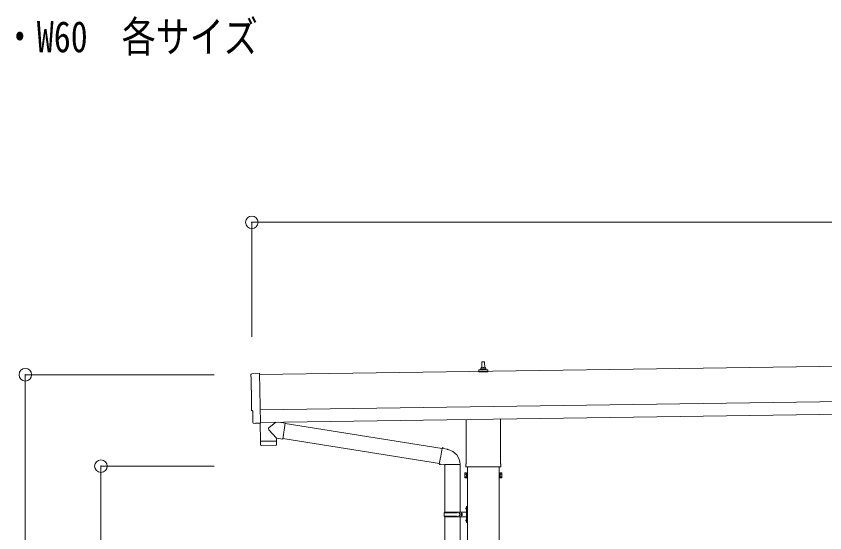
# Model space of a CAD drawing. Units: millimetres, scale not verified. Extents: x -13976 to 14131, y -9754 to 9646.
# Drawn here: x -2210 to 998, y -2865 to -814 of the extents above; entities that cross this region are included whole.
import ezdxf
from ezdxf.enums import TextEntityAlignment as Align

# ---------------------------------------------------------------- set-up
doc = ezdxf.new("R2010")
doc.units = ezdxf.units.MM
doc.header["$LTSCALE"] = 50
doc.header["$PDMODE"] = 32
doc.header["$PDSIZE"] = 50
for name, color, linetype, lineweight in [('0-4_設備', 4, 'Continuous', 9), ('0-5_仕上げ', 5, 'Continuous', 5), ('0-6_手摺', 6, 'Continuous', 9), ('0-D_記号', 7, 'Continuous', 9)]:
    doc.layers.add(name, color=color, linetype=linetype, lineweight=lineweight)
doc.styles.add('ＭＳ ゴシック', font='')
doc.styles.get('ＭＳ ゴシック').set_extended_font_data('MS Gothic')

msp = doc.modelspace()

# ---------------------------------------------------------------- linework, layer by layer
at = {"layer": '0-4_設備'}
for p, q in [((4120.64, -2159.59), (-1244.31, -2236.24)), ((-366.8, -2214.92), (-366.8, -2210.71)), ((-365.8, -2210.71), (-347.8, -2210.71)), ((-362.8, -2210.71), (-362.08, -2187.19)), ((-361.08, -2186.21), (-352.53, -2186.21)), ((-351.53, -2187.19), (-350.8, -2210.71)), ((-346.8, -2214.92), (-346.8, -2210.71)), ((-375.05, -2226.21), (-375.05, -2218.5)), ((-338.55, -2226.21), (-375.05, -2226.21)), ((-374.67, -2217.71), (-338.94, -2217.71)), ((-374.29, -2217.53), (-367.57, -2215.9)), ((-367.19, -2215.71), (-346.42, -2215.71)), ((-339.32, -2217.53), (-346.04, -2215.9)), ((-338.55, -2226.21), (-338.55, -2218.5)), ((-1242.31, -2376.22), (4122.64, -2299.58)), ((-1241.6, -2426.22), (4123.35, -2349.58)), ((-1261.18, -2430.27), (-1268.1, -2430)), ((-1241.56, -2428.98), (-1241.55, -2429.99)), ((-425.1, -2590.2), (-425.1, -2414.55)), ((-288.5, -2412.6), (-288.5, -2590.2)), ((-426.8, -2598.97), (-426.8, -2593.47)), ((-286.8, -2593.47), (-286.8, -2598.97)), ((-430.8, -2628.47), (-430.04, -2627.16)), ((-430.8, -2628.47), (-430.8, -2645.47)), ((-288.87, -2602.47), (-424.74, -2602.47)), ((-419.3, -2602.47), (-419.3, -5454.97)), ((-294.3, -5454.97), (-294.3, -2602.47)), ((-282.8, -2628.47), (-283.56, -2627.16)), ((-282.8, -2628.47), (-282.8, -2645.47)), ((-430.8, -2645.47), (-430.04, -2646.79)), ((-423.8, -2632.06), (-430.04, -2632.06)), ((-423.8, -2641.88), (-430.04, -2641.88)), ((-423.8, -2646.79), (-430.04, -2646.79)), ((-421.3, -2646.17), (-423.8, -2646.17)), ((-292.3, -2646.17), (-289.8, -2646.17)), ((-289.8, -2632.06), (-283.56, -2632.06)), ((-289.8, -2641.88), (-283.56, -2641.88)), ((-289.8, -2646.79), (-283.56, -2646.79)), ((-282.8, -2645.47), (-283.56, -2646.79))]:
    msp.add_line(p, q, dxfattribs=at)
for points in [[(-1275.93, -2233.25), (-1244.39, -2231.15), (-1241.56, -2428.98)], [(-1270.98, -2427.05), (-1271.65, -2380.03), (-1272.25, -2380.04)], [(-1260.44, -2429.98), (-1259.78, -2429.34), (-1241.55, -2429.99)], [(-423.8, -2646.79), (-423.8, -2627.16), (-430.04, -2627.16)], [(-423.8, -2646.17), (-423.8, -2627.77), (-421.3, -2627.77)], [(-289.8, -2646.17), (-289.8, -2627.77), (-292.3, -2627.77)], [(-289.8, -2646.79), (-289.8, -2627.16), (-283.56, -2627.16)]]:
    msp.add_lwpolyline(points, dxfattribs=at)
for points in [[(-421.3, -2647.47), (-421.3, -2626.47), (-419.3, -2626.47), (-419.3, -2647.47)], [(-292.3, -2647.47), (-292.3, -2626.47), (-294.3, -2626.47), (-294.3, -2647.47)]]:
    msp.add_lwpolyline(points, close=True, dxfattribs=at)
for centre, radius, start, end in [((-362.72, -2211.35), 4.13, 90, 171.17633), ((-365.8, -2211.71), 1, 90, 180), ((-361.08, -2187.21), 1, 90, 178.60509), ((-353.47, -2210.71), 4.83, 133.60282, 180), ((-360.14, -2210.71), 4.83, 0, 46.39718), ((-352.53, -2187.21), 1, 1.39491, 90), ((-350.89, -2211.35), 4.13, 8.82367, 90), ((-347.8, -2211.71), 1, 0, 90), ((-374.05, -2218.5), 1, 103.62699, 180), ((-367.8, -2214.92), 1, 283.62699, 0), ((-345.8, -2214.92), 1, 180, 256.37301), ((-339.55, -2218.5), 1, 0, 76.37301), ((-422.8, -2593.47), 4, 125.09963, 180), ((-290.8, -2593.47), 4, 0, 54.90037), ((-426.46, -2629.61), 4.34, 145.61575, 214.38425), ((-422.8, -2598.97), 4, 180, 194.47751), ((-422.8, -2598.97), 4, 194.47751, 241.04498), ((-290.8, -2598.97), 4, 298.95502, 345.52249), ((-290.8, -2598.97), 4, 345.52249, 0), ((-287.15, -2629.61), 4.34, 325.61575, 34.38425), ((-426.46, -2644.33), 4.34, 145.61575, 214.38425), ((-414.56, -2636.97), 16.24, 162.41205, 197.58795), ((-299.04, -2636.97), 16.24, 342.41205, 17.58795), ((-287.15, -2644.33), 4.34, 325.61575, 34.38425)]:
    msp.add_arc(centre, radius, start, end, dxfattribs=at)
for centre, major_axis, ratio, start_param, end_param in [((-1275.73, -2236.25), (-3, -0.04), 0.99863, 4.7647489, 6.2979817), ((-6040.1, -2374.74), (4762.89, 68.04), 0.99863, 6.2686928, 6.2979817), ((-1272.32, -2375.64), (-4.41, -0.06), 0.99863, 6.2686928, 7.8539816), ((-1267.98, -2427), (-2.15, -2.1), 0.9974, 5.5252311, 7.0411395), ((-1261.14, -2429.27), (-0.717, -0.7), 0.9974, 0.7579542, 1.5707963)]:
    msp.add_ellipse(centre, major_axis=major_axis, ratio=ratio, start_param=start_param, end_param=end_param, dxfattribs=at)
at = {"layer": '0-5_仕上げ', "color": 7, "lineweight": 9}
for p, q in [((-1180.15, -2425.34), (-1207.8, -2447.85)), ((-1142.53, -2429.35), (-1168.37, -2425.17)), ((-1142.53, -2429.35), (-1152.7, -2492.23)), ((-1142.83, -2431.17), (-520.67, -2530.23)), ((-1177.11, -2488.29), (-1207.98, -2455.18)), ((-1240.91, -2502.21), (-1240.5, -2515.26)), ((-1236.43, -2501.15), (-1236.4, -2502.15)), ((-1181.43, -2500.37), (-1181.44, -2501.37)), ((-1177.11, -2488.29), (-1152.7, -2492.23)), ((-1177.11, -2488.29), (-1176.94, -2500.3)), ((-1152.4, -2490.41), (-531.09, -2589.33)), ((-1179.92, -2517.35), (-1237.46, -2518.17)), ((-520.35, -2528.41), (-525.88, -2559.78)), ((-520.35, -2528.41), (-519.21, -2526.43)), ((-519.21, -2526.43), (-515.65, -2527.06)), ((-515.65, -2527.06), (-515.23, -2529.41)), ((-500.72, -2532.23), (-499.03, -2533.86)), ((-499.03, -2533.86), (-496.92, -2534.31)), ((-531.41, -2591.14), (-525.88, -2559.78)), ((-531.41, -2591.14), (-531.02, -2593.4)), ((-531.41, -2591.14), (-526.26, -2591.96)), ((-531.02, -2593.4), (-527.45, -2594.03)), ((-527.45, -2594.03), (-526.26, -2591.96)), ((-526.26, -2591.96), (-511.66, -2594.27)), ((-511.66, -2594.27), (-509.45, -2593.29)), ((-449.15, -2593.69), (-510.34, -2593.69)), ((-509.3, -2593.69), (-509.3, -2782.98)), ((-449.3, -2593.69), (-449.3, -2782.98)), ((-423.3, -2759.98), (-420.3, -2758.48)), ((-420.3, -2758.48), (-420.3, -2791.98)), ((-420.3, -2758.48), (-419.3, -2758.48)), ((-419.3, -2758.48), (-419.3, -2791.98)), ((-512.3, -2784.98), (-461.97, -2784.98)), ((-511.3, -2782.98), (-425.3, -2782.98)), ((-511.3, -2782.98), (-511.3, -2784.98)), ((-452.3, -2782.98), (-452.3, -2787.48)), ((-452.3, -2787.48), (-450.3, -2787.48)), ((-450.3, -2787.48), (-450.3, -2791.98)), ((-444.3, -2782.98), (-444.3, -2791.98)), ((-444.3, -2787.48), (-441.3, -2787.48)), ((-441.3, -2787.48), (-441.3, -2791.98)), ((-425.61, -2765.83), (-423.56, -2766.83)), ((-424.34, -2763.83), (-423.7, -2763.83)), ((-424.34, -2763.83), (-424.34, -2772.13)), ((-424.34, -2772.13), (-423.7, -2772.13)), ((-423.7, -2763.83), (-423.7, -2772.13)), ((-423.7, -2763.83), (-423.3, -2764.23)), ((-423.7, -2772.13), (-423.3, -2771.73)), ((-423.56, -2766.83), (-422.95, -2767.98)), ((-423.3, -2759.98), (-423.3, -2791.98)), ((-423.3, -2764.23), (-423.3, -2771.73)), ((-512.3, -2798.98), (-461.97, -2798.98)), ((-511.3, -2800.98), (-511.3, -2798.98)), ((-511.3, -2800.98), (-425.3, -2800.98)), ((-509.3, -2800.98), (-509.3, -3795.97)), ((-452.3, -2800.98), (-452.3, -2796.48)), ((-452.3, -2796.48), (-450.3, -2796.48)), ((-450.3, -2796.48), (-450.3, -2791.98)), ((-449.3, -2800.98), (-449.3, -3795.97)), ((-444.3, -2800.98), (-444.3, -2791.98)), ((-444.3, -2796.48), (-441.3, -2796.48)), ((-441.3, -2796.48), (-441.3, -2791.98)), ((-425.61, -2813.83), (-423.56, -2814.83)), ((-424.34, -2811.83), (-423.7, -2811.83)), ((-424.34, -2811.83), (-424.34, -2820.13)), ((-424.34, -2820.13), (-423.7, -2820.13)), ((-423.7, -2811.83), (-423.7, -2820.13)), ((-423.7, -2811.83), (-423.3, -2812.23)), ((-423.7, -2820.13), (-423.3, -2819.73)), ((-423.56, -2814.83), (-422.95, -2815.98)), ((-423.3, -2823.98), (-423.3, -2791.98)), ((-423.3, -2812.23), (-423.3, -2819.73)), ((-420.3, -2825.48), (-420.3, -2791.98)), ((-419.3, -2825.48), (-419.3, -2791.98)), ((-423.3, -2823.98), (-420.3, -2825.48)), ((-420.3, -2825.48), (-419.3, -2825.48))]:
    msp.add_line(p, q, dxfattribs=at)
for points in [[(-1241.95, -2429.97), (-1240.93, -2501.21), (-1176.94, -2500.3)], [(-1176.96, -2514.35), (-1176.92, -2501.3), (-1240.91, -2502.21)], [(-520.35, -2528.41), (-515.23, -2529.41), (-500.72, -2532.23)], [(-425.61, -2770.13), (-423.56, -2769.13), (-422.95, -2767.98)], [(-425.61, -2818.13), (-423.56, -2817.13), (-422.95, -2815.98)]]:
    msp.add_lwpolyline(points, dxfattribs=at)
for centre, radius, start, end in [((-1204.49, -2451.6), 5, 131.47396, 225.79244), ((-1237.5, -2515.17), 3, 181.81845, 270.86677), ((-1179.96, -2514.35), 3, 270.81845, 359.81845), ((-509.45, -2593.29), 60.3, 359.62495, 78), ((-463.55, -2791.98), 49.25, 171.82876, 180.00002), ((-461.97, -2782.98), 2, 270, 359.99998), ((-420.01, -2767.98), 6, 136.21765, 223.78235), ((-425.3, -2780.98), 2, 270, 359.99998), ((-463.55, -2791.98), 49.25, 180.00002, 188.17127), ((-461.97, -2800.98), 2, 0.00005, 90.00004), ((-420.01, -2815.98), 6, 136.21765, 223.78235), ((-425.3, -2802.98), 2, 0.00005, 90.00004)]:
    msp.add_arc(centre, radius, start, end, dxfattribs=at)
at = {"layer": '0-6_手摺'}
for p, q in [((-1275.33, -1632.03), (9563.67, -1632.03)), ((-1275.33, -1632.03), (-1275.33, -2086.67)), ((-2174.13, -2236.97), (-1424.13, -2236.97)), ((-2174.13, -2236.97), (-2174.13, -4954.97)), ((-1874.13, -2599.97), (-1874.13, -4954.97)), ((-1874.13, -2599.97), (-1424.13, -2599.97))]:
    msp.add_line(p, q, dxfattribs=at)
for p in [(-1275.33, -1632.03), (-2174.13, -2236.97), (-1874.13, -2599.97)]:
    msp.add_point(p, dxfattribs=at)

# ---------------------------------------------------------------- texts
at = {"layer": '0-D_記号', "style": 'ＭＳ ゴシック', "width": 0.8}
msp.add_text('・W60\u3000各サイズ', height=123.7, dxfattribs=at).set_placement((-2263.57, -993.96), align=Align.BOTTOM_LEFT)

doc.saveas('drawing.dxf')
